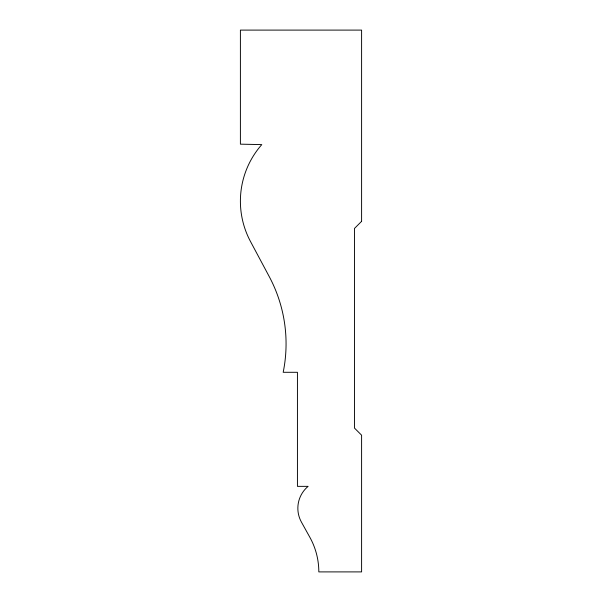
<?xml version="1.0" encoding="UTF-8"?>
<svg xmlns="http://www.w3.org/2000/svg" width="602" height="602" viewBox="0 0 602 602"><rect width="100%" height="100%" fill="white"/><g stroke="black" fill="none" stroke-linecap="round" stroke-linejoin="round"><path stroke-width="0.9" d="M361.599 221.325L354.465 228.459L354.465 428.067L361.599 435.193L361.599 571.9L318.819 571.9A71.292 71.292 0 0 0 309.857 537.293L301.436 522.115A28.512 28.512 0 0 1 308.126 486.356L297.433 486.356L297.433 372.292L283.181 372.292A142.576 142.576 0 0 0 269.245 276.596L250.492 241.5A85.544 85.544 0 0 1 261.787 144.608L240.401 144.164L240.401 30.1L361.599 30.1L361.599 221.325"/></g></svg>
